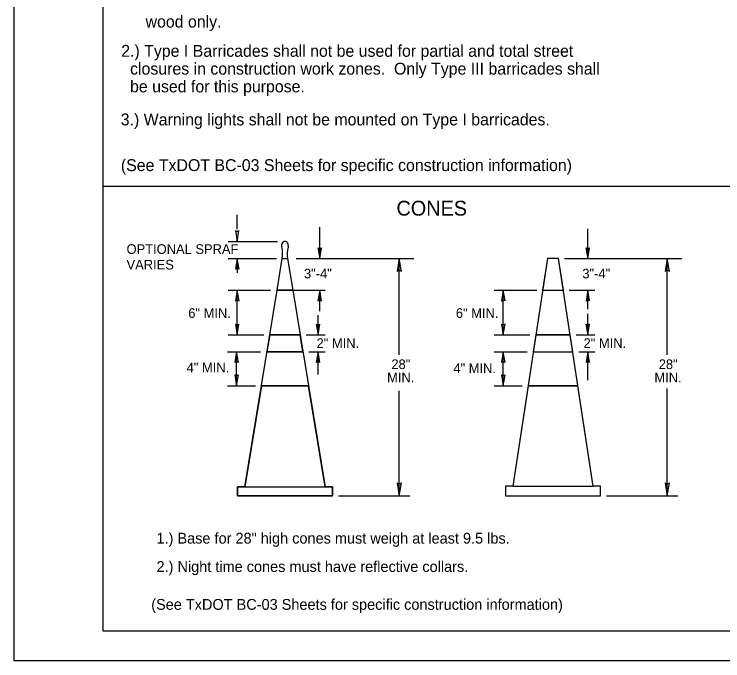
# Model space of a CAD drawing. Extents: x -71769 to -71089, y -468286 to -467846.
# Drawn here: x -71768.7 to -71530, y -468285.8 to -468068 of the extents above; entities that cross this region are included whole.
import ezdxf

# ---------------------------------------------------------------- set-up
doc = ezdxf.new("R2010")
doc.units = 0
for name, color, linetype in [('Level 1', 7, 'Continuous'), ('Level 40', 7, 'Continuous'), ('Level 59', 7, 'Continuous'), ('Level 63', 7, 'Continuous'), ('PRINT SHAPE', 7, 'Continuous')]:
    doc.layers.add(name, color=color, linetype=linetype)

msp = doc.modelspace()

# ---------------------------------------------------------------- linework, layer by layer
at = {"layer": 'Level 1'}
for p, q in [((-71680.15, -468160.97), (-71678.39, -468150.27)), ((-71678.4, -468150.27), (-71676.6, -468150.27)), ((-71676.6, -468150.27), (-71674.84, -468160.97)), ((-71674.84, -468160.97), (-71680.15, -468160.97)), ((-71590.72, -468160.96), (-71583.75, -468160.96)), ((-71682.62, -468175.98), (-71672.37, -468175.98)), ((-71593.02, -468175.98), (-71581.46, -468175.98)), ((-71671.43, -468181.7), (-71683.56, -468181.7)), ((-71593.89, -468181.7), (-71580.59, -468181.7)), ((-71685.44, -468193.14), (-71669.54, -468193.14)), ((-71595.64, -468193.13), (-71578.84, -468193.13)), ((-71691.04, -468227.17), (-71663.95, -468227.17)), ((-71600.81, -468226.93), (-71573.67, -468226.93))]:
    msp.add_line(p, q, dxfattribs=at)
for points in [[(-71589.09, -468150.27), (-71600.81, -468226.93), (-71603.26, -468226.93), (-71603.26, -468230.27), (-71571.21, -468230.27), (-71571.21, -468226.93), (-71573.67, -468226.93), (-71585.39, -468150.27)], [(-71674.84, -468160.97), (-71663.95, -468227.17), (-71661.49, -468227.17), (-71661.49, -468230.27), (-71693.49, -468230.27), (-71693.49, -468227.17), (-71691.04, -468227.17), (-71680.15, -468160.97)]]:
    msp.add_lwpolyline(points, close=True, dxfattribs=at)
for centre, major_axis, start_param, end_param in [((-71677.62, -468145.95), (0, -1.44), 3.075543, 5.056241), ((-71677.42, -468145.98), (0, 1.48), 4.401452, 6.403758), ((-71682.74, -468148.77), (0, 6.22), 4.469354, 5.09732), ((-71672.26, -468148.77), (0, -6.22), 4.326991, 4.954957)]:
    msp.add_ellipse(centre, major_axis=major_axis, ratio=0.719332, start_param=start_param, end_param=end_param, dxfattribs=at)
at = {"layer": 'Level 40'}
for p, q in [((-71693.57, -468140.42), (-71693.57, -468135.57)), ((-71694.19, -468140.88), (-71693.57, -468144.51)), ((-71693.57, -468144.51), (-71692.98, -468140.88)), ((-71665.8, -468150.27), (-71665.8, -468139.73)), ((-71575.51, -468150.27), (-71575.51, -468140.32)), ((-71696.65, -468144.51), (-71679.96, -468144.51)), ((-71666.43, -468146.64), (-71665.8, -468150.27)), ((-71665.8, -468150.27), (-71665.22, -468146.64)), ((-71576.14, -468146.64), (-71575.51, -468150.27)), ((-71575.51, -468150.27), (-71574.93, -468146.64)), ((-71696.65, -468150.27), (-71680.39, -468150.27)), ((-71693.57, -468150.27), (-71694.15, -468153.9)), ((-71693.57, -468150.27), (-71693.57, -468155.11)), ((-71692.94, -468153.9), (-71693.57, -468150.27)), ((-71673.68, -468150.27), (-71634.11, -468150.27)), ((-71639.03, -468150.27), (-71639.74, -468154.62)), ((-71639.03, -468182.76), (-71639.03, -468150.27)), ((-71638.29, -468154.62), (-71639.03, -468150.27)), ((-71583.39, -468150.27), (-71543.83, -468150.27)), ((-71548.74, -468150.27), (-71549.46, -468154.62)), ((-71548.74, -468182.76), (-71548.74, -468150.27)), ((-71548.01, -468154.62), (-71548.74, -468150.27)), ((-71696.65, -468160.97), (-71682.33, -468160.97)), ((-71693.57, -468160.97), (-71694.15, -468164.6)), ((-71692.94, -468164.6), (-71693.57, -468160.97)), ((-71693.57, -468175.98), (-71693.57, -468160.97)), ((-71674.84, -468160.97), (-71663.98, -468160.97)), ((-71665.8, -468160.97), (-71666.38, -468164.6)), ((-71665.17, -468164.6), (-71665.8, -468160.97)), ((-71665.8, -468168.02), (-71665.8, -468160.97)), ((-71607.04, -468160.96), (-71592.72, -468160.96)), ((-71603.96, -468160.96), (-71604.54, -468164.6)), ((-71603.33, -468164.59), (-71603.96, -468160.96)), ((-71603.96, -468175.98), (-71603.96, -468160.96)), ((-71581.75, -468160.96), (-71573.14, -468160.96)), ((-71575.51, -468160.96), (-71576.1, -468164.6)), ((-71574.89, -468164.59), (-71575.51, -468160.96)), ((-71575.51, -468167.32), (-71575.51, -468160.97)), ((-71666.35, -468175.98), (-71666.35, -468169.32)), ((-71575.51, -468175.98), (-71575.51, -468168.95)), ((-71694.19, -468172.35), (-71693.57, -468175.98)), ((-71693.57, -468175.98), (-71692.98, -468172.35)), ((-71666.98, -468172.35), (-71666.35, -468175.98)), ((-71666.35, -468175.98), (-71665.77, -468172.35)), ((-71604.59, -468172.35), (-71603.96, -468175.98)), ((-71603.96, -468175.98), (-71603.38, -468172.35)), ((-71576.14, -468172.35), (-71575.51, -468175.98)), ((-71575.51, -468175.98), (-71574.93, -468172.35)), ((-71696.65, -468175.98), (-71684.62, -468175.98)), ((-71670.3, -468175.98), (-71663.98, -468175.98)), ((-71607.04, -468175.98), (-71595.02, -468175.98)), ((-71579.46, -468175.98), (-71573.14, -468175.98)), ((-71696.84, -468181.7), (-71685.69, -468181.7)), ((-71693.76, -468181.7), (-71694.34, -468185.33)), ((-71693.14, -468185.32), (-71693.76, -468181.7)), ((-71693.76, -468193.14), (-71693.76, -468181.7)), ((-71669.43, -468181.7), (-71663.98, -468181.7)), ((-71666.35, -468181.7), (-71666.94, -468185.33)), ((-71665.73, -468185.32), (-71666.35, -468181.7)), ((-71666.35, -468189.35), (-71666.35, -468181.7)), ((-71607.04, -468181.7), (-71595.89, -468181.7)), ((-71603.96, -468181.7), (-71604.54, -468185.33)), ((-71603.33, -468185.32), (-71603.96, -468181.7)), ((-71603.96, -468193.13), (-71603.96, -468181.7)), ((-71578.59, -468181.7), (-71573.14, -468181.7)), ((-71575.51, -468181.69), (-71576.1, -468185.32)), ((-71574.89, -468185.32), (-71575.51, -468181.69)), ((-71575.51, -468191.29), (-71575.51, -468181.7)), ((-71694.38, -468189.51), (-71693.76, -468193.14)), ((-71693.76, -468193.14), (-71693.18, -468189.5)), ((-71604.59, -468189.5), (-71603.96, -468193.13)), ((-71603.96, -468193.13), (-71603.38, -468189.5)), ((-71696.84, -468193.14), (-71687.44, -468193.14)), ((-71607.04, -468193.13), (-71597.64, -468193.13)), ((-71639.03, -468230.27), (-71639.03, -468194.9)), ((-71548.74, -468230.27), (-71548.74, -468194.13)), ((-71639.74, -468225.9), (-71639.03, -468230.27)), ((-71639.03, -468230.27), (-71638.29, -468225.9)), ((-71549.46, -468225.9), (-71548.74, -468230.27)), ((-71548.74, -468230.27), (-71548.01, -468225.9)), ((-71659.49, -468230.27), (-71635.46, -468230.27)), ((-71569.21, -468230.27), (-71545.17, -468230.27))]:
    msp.add_line(p, q, dxfattribs=at)
for centre, radius, start, end in [((-71693.59, -468139.94), 1.12, 237.6305, 303.0257), ((-71665.83, -468145.69), 1.12, 237.6305, 303.0257), ((-71575.54, -468145.69), 1.12, 237.6305, 303.0257), ((-71693.54, -468154.84), 1.12, 57.6305, 123.0257), ((-71639.02, -468155.76), 1.35, 57.3096, 122.7048), ((-71548.74, -468155.76), 1.35, 57.3096, 122.7048), ((-71693.54, -468165.54), 1.12, 57.6305, 123.0257), ((-71665.77, -468165.54), 1.12, 57.6305, 123.0257), ((-71603.93, -468165.54), 1.12, 57.6305, 123.0257), ((-71575.49, -468165.54), 1.12, 57.6305, 123.0257), ((-71693.59, -468171.41), 1.12, 237.6305, 303.0257), ((-71666.38, -468171.41), 1.12, 237.6305, 303.0257), ((-71603.99, -468171.4), 1.12, 237.6305, 303.0257), ((-71575.54, -468171.4), 1.12, 237.6305, 303.0257), ((-71693.73, -468186.27), 1.12, 57.6305, 123.0257), ((-71666.33, -468186.27), 1.12, 57.6305, 123.0257), ((-71603.93, -468186.27), 1.12, 57.6305, 123.0257), ((-71575.49, -468186.27), 1.12, 57.6305, 123.0257), ((-71693.79, -468188.56), 1.12, 237.6305, 303.0257), ((-71603.99, -468188.56), 1.12, 237.6305, 303.0257), ((-71639.02, -468224.77), 1.35, 237.3096, 302.7048), ((-71548.74, -468224.77), 1.35, 237.3096, 302.7048)]:
    msp.add_arc(centre, radius, start, end, dxfattribs=at)
at = {"layer": 'Level 59'}
for p, q in [((-71680.15, -468160.97), (-71678.39, -468150.27)), ((-71676.6, -468150.27), (-71674.84, -468160.97)), ((-71674.84, -468160.97), (-71680.15, -468160.97))]:
    msp.add_line(p, q, dxfattribs=at)
for points in [[(-71590.72, -468160.96), (-71583.75, -468160.96), (-71585.39, -468150.27), (-71589.09, -468150.27)], [(-71682.62, -468175.98), (-71683.56, -468181.7), (-71671.43, -468181.7), (-71672.37, -468175.98)], [(-71593.02, -468175.98), (-71593.89, -468181.7), (-71580.59, -468181.7), (-71581.46, -468175.98)], [(-71685.44, -468193.14), (-71691.04, -468227.17), (-71693.49, -468227.17), (-71693.49, -468230.27), (-71661.49, -468230.27), (-71661.49, -468227.17), (-71663.95, -468227.17), (-71669.54, -468193.14)], [(-71595.64, -468193.13), (-71600.81, -468226.93), (-71603.26, -468226.93), (-71603.26, -468230.27), (-71571.21, -468230.27), (-71571.21, -468226.93), (-71573.67, -468226.93), (-71578.84, -468193.13)]]:
    msp.add_lwpolyline(points, close=True, dxfattribs=at)
for centre, major_axis, start_param, end_param in [((-71677.61, -468145.95), (0, -1.44), 3.075543, 5.056241), ((-71677.42, -468145.98), (0, 1.48), 4.401452, 6.403758), ((-71682.74, -468148.77), (0, 6.22), 4.469354, 5.09732), ((-71672.26, -468148.77), (0, -6.22), 4.326991, 4.954957)]:
    msp.add_ellipse(centre, major_axis=major_axis, ratio=0.719332, start_param=start_param, end_param=end_param, dxfattribs=at)
at = {"layer": 'Level 63'}
for p, q in [((-71738.69, -468275.86), (-71738.69, -467855.86)), ((-71523.54, -468126.01), (-71738.68, -468126.01)), ((-71098.69, -468275.86), (-71738.69, -468275.86))]:
    msp.add_line(p, q, dxfattribs=at)
at = {"layer": 'PRINT SHAPE'}
msp.add_lwpolyline([(-71768.69, -467845.83), (-71088.68, -467845.83), (-71088.68, -468285.83), (-71768.69, -468285.83)], close=True, dxfattribs=at)

# ---------------------------------------------------------------- texts
at = {"layer": 'Level 40'}
for s, p in [('OPTIONAL SPRAF', (-71730.84, -468148.73)), ('VARIES', (-71730.84, -468153.98)), ('3"-4"', (-71671.09, -468156.98)), ('3"-4"', (-71577.35, -468156.98)), ('6" MIN.', (-71710.05, -468170.28)), ('6" MIN.', (-71619.95, -468170.28)), ('2" MIN.', (-71666.85, -468180.41)), ('2" MIN.', (-71576.94, -468180.4)), ('28"', (-71641.66, -468187.52)), ('28"', (-71551.63, -468187.52)), ('4" MIN.', (-71710.6, -468188.64)), ('4" MIN.', (-71620.78, -468188.9)), ('MIN.', (-71643.1, -468191.97)), ('MIN.', (-71553.08, -468191.97))]:
    msp.add_text(s, height=3.25, dxfattribs=at).set_placement(p)
at = {"layer": 'Level 63'}
for s, height, p in [('    wood only.', 4, (-71730.38, -468072.45)), ('2.) Type I Barricades shall not be used for partial and total street', 4, (-71732.64, -468082.32)), ('  closures in construction work zones.  Only Type III barricades shall', 4, (-71732.64, -468088.31)), ('  be used for this purpose. ', 4, (-71732.64, -468094.3)), ('3.) Warning lights shall not be mounted on Type I barricades.', 4, (-71732.8, -468105.43)), ('(See TxDOT BC-03 Sheets for specific construction information)', 4, (-71732.75, -468120.82)), ('CONES', 5, (-71639.96, -468135.83)), ('1.) Base for 28" high cones must weigh at least 9.5 lbs.', 3.65, (-71720.75, -468246.34)), ('2.) Night time cones must have reflective collars.', 3.65, (-71720.75, -468255.89)), ('(See TxDOT BC-03 Sheets for specific construction information)', 3.65, (-71722.53, -468268.65))]:
    msp.add_text(s, height=height, rotation=0.0006, dxfattribs=at).set_placement(p)

doc.saveas('drawing.dxf')
